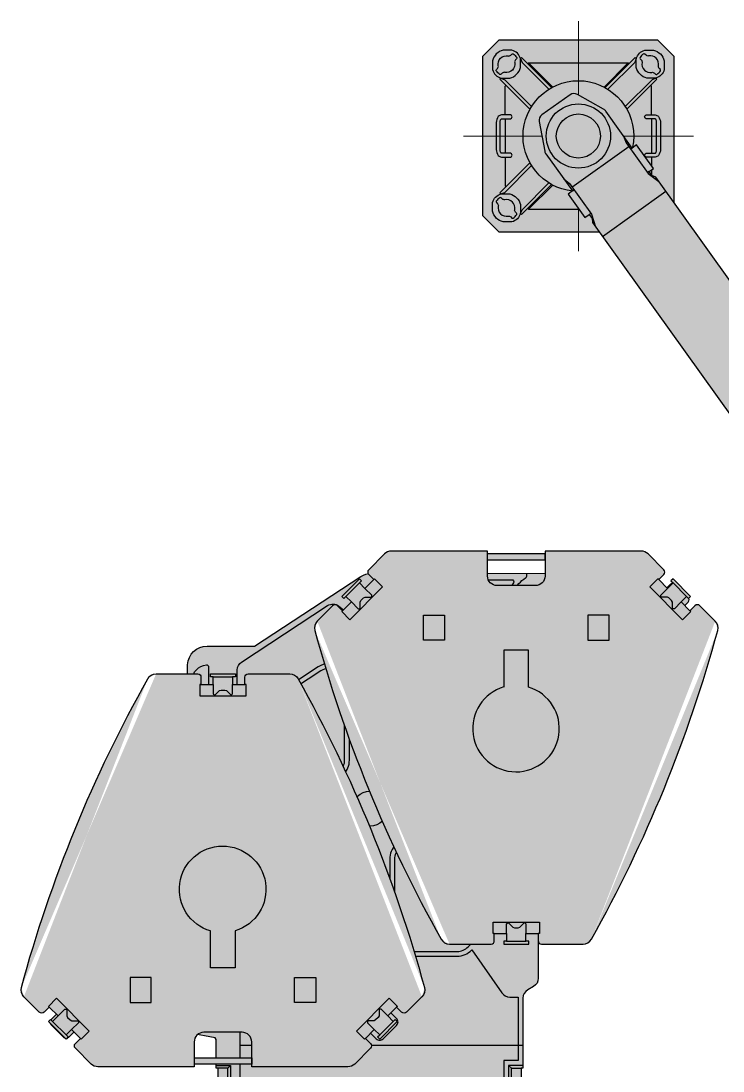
# Model space of a CAD drawing. Header units: millimetres. Extents: x -9400 to 16593, y -27108 to 22430.
# Drawn here: x -8918 to -5257, y -18372 to -12895 of the extents above; entities that cross this region are included whole.
import ezdxf

# ---------------------------------------------------------------- set-up
doc = ezdxf.new("R2010")
doc.units = ezdxf.units.MM
doc.set_wipeout_variables(frame=1)
doc.layers.add('Техника LTM 11200-9.1', color=250, linetype='Continuous')
doc.layers.add('Техника LTM 11200-9.1 Штрих', color=7, linetype='Continuous', true_color=0xffd452)

# ---------------------------------------------------------------- blocks, each defined once
blk = doc.blocks.new('LTM 11200-9.1-20240706.155739')
at = {"color": 0, "linetype": 'ByBlock', "lineweight": -2, "transparency": 16777216}
blk.add_wipeout([(-410, -203), (-390.9, -192), (-365, -192), (-365, -220), (-215, -220), (-215, -192), (22.4, -192), (22.4, -192), (26.2, -191.8), (30, -191.2), (33.7, -190.1), (37.2, -188.7), (37.2, -188.7), (179.8, -122.2), (179.8, -122.2), (188.1, -116.8), (194.5, -109.3), (198.6, -100.3), (200, -90.5), (200, -90.5), (200, 90.5), (200, 90.5), (198.6, 100.3), (194.5, 109.3), (188.1, 116.8), (179.8, 122.2), (179.8, 122.2), (37.2, 188.7), (37.2, 188.7), (33.7, 190.1), (30, 191.2), (26.2, 191.8), (22.4, 192), (22.4, 192), (-215, 192), (-215, 220), (-365, 220), (-365, 192), (-390.9, 192), (-410, 203), (-2913.6, 203), (-2913.6, -203)], dxfattribs=at)
at = {"layer": 'Техника LTM 11200-9.1 Штрих', "true_color": 0xadadad, "transparency": 16777216}
h = blk.add_hatch(color=253, dxfattribs=at)
h.dxf.hatch_style = 1
edge = h.paths.add_edge_path()
edge.add_line((-2913.6, -203), (-410, -203))
edge.add_line((-410, -203), (-390.9, -192))
edge.add_line((-390.9, -192), (-365, -192))
edge.add_line((-365, -192), (-365, -220))
edge.add_line((-365, -220), (-215, -220))
edge.add_line((-215, -220), (-215, -192))
edge.add_line((-215, -192), (22.4, -192))
edge.add_arc((22.4, -157), 35, 269.9994, 294.9994)
edge.add_line((37.2, -188.7), (179.8, -122.2))
edge.add_arc((165, -90.5), 35, 295.0009, 360.0005)
edge.add_line((200, -90.5), (200, 90.5))
edge.add_arc((165, 90.5), 35, 359.9995, 424.9991)
edge.add_line((179.8, 122.2), (37.2, 188.7))
edge.add_arc((22.4, 157), 35, 65.0006, 90.0006)
edge.add_line((22.4, 192), (-215, 192))
edge.add_line((-215, 192), (-215, 220))
edge.add_line((-215, 220), (-365, 220))
edge.add_line((-365, 220), (-365, 192))
edge.add_line((-365, 192), (-390.9, 192))
edge.add_line((-390.9, 192), (-410, 203))
edge.add_line((-410, 203), (-2913.6, 203))
edge.add_line((-2913.6, 203), (-2913.6, -203))
at = {"color": 0, "linetype": 'ByBlock', "lineweight": -2, "transparency": 16777216}
blk.add_lwpolyline([(-2913.6, -203), (-410, -203), (-390.9, -192), (-365, -192), (-365, -220), (-215, -220), (-215, -192), (22.4, -192, 0.109518), (37.2, -188.7), (179.8, -122.2, 0.291471), (200, -90.5), (200, 90.5, 0.291471), (179.8, 122.2), (37.2, 188.7, 0.109518), (22.4, 192), (-215, 192), (-215, 220), (-365, 220), (-365, 192), (-390.9, 192), (-410, 203), (-2913.6, 203)], format="xyb", close=True, dxfattribs=at)
for points in [[(-500.2, 203), (-500.2, -203)], [(-137.4, 192), (-174.7, 182), (-371.4, 182), (-437.1, 203)], [(-365, 192), (-365, 182)], [(-215, 192), (-215, 182)], [(-197, 182), (-197, -182)], [(-137.4, -192), (-174.7, -182), (-371.4, -182), (-437.1, -203)], [(-365, -192), (-365, -182)], [(-215, -192), (-215, -182)]]:
    blk.add_lwpolyline(points, dxfattribs=at)
for radius in [167.6, 115.1]:
    blk.add_circle((0, 0), radius, dxfattribs=at)
blk = doc.blocks.new('LTM 11200-9.1-20240706.17454901')
at = {"color": 0, "linetype": 'ByBlock', "lineweight": -2, "transparency": 16777216}
blk.add_wipeout([(500, -415), (500, 415), (415, 500), (-415, 500), (-500, 415), (-500, -415), (-415, -500), (415, -500)], dxfattribs=at)
at = {"layer": 'Техника LTM 11200-9.1 Штрих', "true_color": 0xadadad, "transparency": 16777216}
h = blk.add_hatch(color=253, dxfattribs=at)
h.dxf.hatch_style = 1
h.paths.add_polyline_path([(415, -500), (500, -415), (500, 415), (415, 500), (-415, 500), (-500, 415), (-500, -415), (-415, -500)])
at = {"color": 0, "linetype": 'ByBlock', "lineweight": 5, "transparency": 16777216}
for points in [[(0, 0), (0, 600)], [(0, 0), (-600, 0)], [(0, 0), (0, -600)], [(0, 0), (600, 0)]]:
    blk.add_lwpolyline(points, dxfattribs=at)
at = {"color": 0, "linetype": 'ByBlock', "lineweight": -2, "transparency": 16777216}
blk.add_lwpolyline([(415, -500), (500, -415), (500, 415), (415, 500), (-415, 500), (-500, 415), (-500, -415), (-415, -500)], close=True, dxfattribs=at)
for points in [[(-346.2, 447.9), (-392.1, 447.9, 0.284278), (-447.9, 392.1), (-447.9, 346.2, 0.257744), (-403.8, 302), (-357.7, 301.9, 0.284262), (-301.9, 357.7), (-301.9, 403.6, 0.258758), (-346.2, 447.9)], [(346.2, 447.9), (392.1, 447.9, -0.284278), (447.9, 392.1), (447.9, 346.2, -0.257744), (403.8, 302), (357.7, 301.9, -0.284262), (301.9, 357.7), (301.9, 403.6, -0.258758), (346.2, 447.9)], [(-427.7, 346.9), (-421.7, 352.9, 0.250491), (-417.6, 366.4, -0.534523), (-366.4, 417.6, 0.250492), (-352.9, 421.7), (-346.9, 427.7, -0.35246), (-340.6, 428.4, -0.108086), (-321.5, 409.2, -0.35246), (-322.1, 402.9), (-328.1, 396.9, 0.250492), (-332.2, 383.4, -0.534522), (-383.4, 332.2, 0.250492), (-396.9, 328.1), (-402.9, 322.1, -0.352462), (-409.2, 321.5, -0.108086), (-428.4, 340.6, -0.35246), (-427.7, 346.9)], [(427.7, 346.9), (421.7, 352.9, -0.250491), (417.6, 366.4, 0.534523), (366.4, 417.6, -0.250492), (352.9, 421.7), (346.9, 427.7, 0.35246), (340.6, 428.4, 0.108086), (321.5, 409.2, 0.35246), (322.1, 402.9), (328.1, 396.9, -0.250492), (332.2, 383.4, 0.534522), (383.4, 332.2, -0.250492), (396.9, 328.1), (402.9, 322.1, 0.352462), (409.2, 321.5, 0.108086), (428.4, 340.6, 0.35246), (427.7, 346.9)], [(-346.2, -447.9), (-392.1, -447.9, -0.284278), (-447.9, -392.1), (-447.9, -346.2, -0.257744), (-403.8, -302), (-357.7, -301.9, -0.284262), (-301.9, -357.7), (-301.9, -403.6, -0.258758), (-346.2, -447.9)], [(-427.7, -346.9), (-421.7, -352.9, -0.250491), (-417.6, -366.4, 0.534523), (-366.4, -417.6, -0.250492), (-352.9, -421.7), (-346.9, -427.7, 0.35246), (-340.6, -428.4, 0.108086), (-321.5, -409.2, 0.35246), (-322.1, -402.9), (-328.1, -396.9, -0.250492), (-332.2, -383.4, 0.534522), (-383.4, -332.2, -0.250492), (-396.9, -328.1), (-402.9, -322.1, 0.352462), (-409.2, -321.5, 0.108086), (-428.4, -340.6, 0.35246), (-427.7, -346.9)], [(346.2, -447.9), (392.1, -447.9, 0.284278), (447.9, -392.1), (447.9, -346.2, 0.257744), (403.8, -302), (357.7, -301.9, 0.284262), (301.9, -357.7), (301.9, -403.6, 0.258758), (346.2, -447.9)], [(427.7, -346.9), (421.7, -352.9, 0.250491), (417.6, -366.4, -0.534523), (366.4, -417.6, 0.250492), (352.9, -421.7), (346.9, -427.7, -0.35246), (340.6, -428.4, -0.108086), (321.5, -409.2, -0.35246), (322.1, -402.9), (328.1, -396.9, 0.250492), (332.2, -383.4, -0.534522), (383.4, -332.2, 0.250492), (396.9, -328.1), (402.9, -322.1, -0.352462), (409.2, -321.5, -0.108086), (428.4, -340.6, -0.35246), (427.7, -346.9)]]:
    blk.add_lwpolyline(points, format="xyb", dxfattribs=at)
for points in [[(-302, 403.8), (-296.3, 409.4), (-141.4, 254.5)], [(-302, 403.8), (-293.7, 384.2), (-153.3, 243.8)], [(302, 403.8), (296.3, 409.4), (141.4, 254.5)], [(302, 403.8), (293.7, 384.2), (153.3, 243.8)], [(260.2, 381.8), (-260.2, 381.8), (-264.4, 377.6)], [(-260.2, 381.8), (-134, 255.6)], [(260.2, 381.8), (134, 255.6)], [(260.2, 381.8), (264.4, 377.6)], [(-403.8, 302), (-409.4, 296.3), (-254.5, 141.4)], [(-403.8, 302), (-384.2, 293.7), (-243.8, 153.3)], [(403.8, 302), (384.2, 293.7), (243.8, 153.3)], [(403.8, 302), (409.4, 296.3), (254.5, 141.4)], [(-381.8, 109.9), (-381.8, 260.2), (-377.6, 264.4)], [(381.8, 109.9), (381.8, 260.2), (377.6, 264.4)], [(-381.8, -89.9), (-381.8, 89.9)], [(381.8, -89.9), (381.8, 89.9)], [(-403.8, -302), (-409.4, -296.3), (-254.5, -141.4)], [(-403.8, -302), (-384.2, -293.7), (-243.8, -153.3)], [(-381.8, -109.9), (-381.8, -260.2), (-377.6, -264.4)], [(403.8, -302), (384.2, -293.7), (243.8, -153.3)], [(403.8, -302), (409.4, -296.3), (254.5, -141.4)], [(381.8, -109.9), (381.8, -260.2), (377.6, -264.4)], [(-302, -403.8), (-293.7, -384.2), (-153.3, -243.8)], [(-302, -403.8), (-296.3, -409.4), (-141.4, -254.5)], [(-260.2, -381.8), (-134, -255.6)], [(260.2, -381.8), (134, -255.6)], [(302, -403.8), (296.3, -409.4), (141.4, -254.5)], [(302, -403.8), (293.7, -384.2), (153.3, -243.8)], [(260.2, -381.8), (-260.2, -381.8), (-264.4, -377.6)], [(260.2, -381.8), (264.4, -377.6)]]:
    blk.add_lwpolyline(points, dxfattribs=at)
for points in [[(-428.1, 69.9, -0.179418), (-417.5, 101.7, -0.20026), (-400.6, 109.9), (-353.9, 109.9, -0.811831), (-353.9, 89.9), (-400.6, 89.9, 0.167332), (-403.7, 87.2, 0.141332), (-408.1, 69.9), (-408.1, -69.9, 0.141332), (-403.7, -87.2, 0.167332), (-400.6, -89.9), (-353.9, -89.9, -0.811831), (-353.9, -109.9), (-400.6, -109.9, -0.20026), (-417.5, -101.7, -0.179418), (-428.1, -69.9)], [(428.1, 69.9, 0.179418), (417.5, 101.7, 0.20026), (400.6, 109.9), (353.9, 109.9, 0.811831), (353.9, 89.9), (400.6, 89.9, -0.167332), (403.7, 87.2, -0.141332), (408.1, 69.9), (408.1, -69.9, -0.141332), (403.7, -87.2, -0.167332), (400.6, -89.9), (353.9, -89.9, 0.811831), (353.9, -109.9), (400.6, -109.9, 0.20026), (417.5, -101.7, 0.179418), (428.1, -69.9)]]:
    blk.add_lwpolyline(points, format="xyb", close=True, dxfattribs=at)
for radius in [288.6, 119.4]:
    blk.add_circle((0, 0), radius, dxfattribs=at)
blk = doc.blocks.new('LTM 11200-9.1-20240707.13114600')
at = {"color": 0, "linetype": 'ByBlock', "lineweight": -2, "transparency": 16777216}
blk.add_wipeout([(979, 150), (1011, 150), (1011, -150), (1025, -150), (1025, -652), (1025, -652), (1024, -661.8), (1021.2, -671.1), (1016.6, -679.8), (1010.4, -687.4), (928.1, -769.6), (928.1, -769.6), (922.3, -773.5), (915.4, -774.9), (908.5, -773.5), (902.7, -769.6), (876.5, -743.4), (830.5, -789.4), (858.8, -817.7), (869.4, -807.1), (880, -817.7), (788.1, -909.6), (777.5, -899), (788.1, -888.4), (759.8, -860.1), (713.9, -906.1), (740, -932.2), (740, -932.2), (743.9, -938.1), (745.3, -944.9), (743.9, -951.8), (740, -957.7), (659.6, -1038.1), (659.6, -1038.1), (649.2, -1046.1), (637.1, -1051.1), (624.1, -1052.7), (611.1, -1051), (611.1, -1051), (337.9, -970.7), (68.1, -879.6), (-197.8, -777.7), (-459.4, -665.2), (-716.3, -542.3), (-968.1, -409.3), (-999.5, -391.8), (-999.5, -391.8), (-1010, -383.9), (-1018.1, -373.4), (-1023.3, -361.3), (-1025, -348.2), (-1025, -348.2), (-1025, -131), (-1025, -131), (-1023.6, -124.4), (-1019.6, -119), (-1013.7, -115.7), (-1007, -115), (-1007, -115), (-970, -115), (-970, -50), (-1010, -50), (-1010, -65), (-1025, -65), (-1025, 0), (-1025, 65), (-1010, 65), (-1010, 50), (-970, 50), (-970, 115), (-1007, 115), (-1007, 115), (-1013.7, 115.7), (-1019.6, 119), (-1023.6, 124.4), (-1025, 131), (-1025, 131), (-1025, 348.2), (-1025, 348.2), (-1023.3, 361.3), (-1018.1, 373.4), (-1010, 383.9), (-999.5, 391.8), (-999.5, 391.8), (-999.5, 391.8), (-748.4, 526.1), (-492.1, 650.3), (-231, 764.1), (34.4, 867.3), (303.7, 959.8), (576.5, 1041.5), (611.1, 1051), (611.1, 1051), (624.1, 1052.7), (637.1, 1051.1), (649.2, 1046.1), (659.6, 1038.1), (740, 957.7), (740, 957.7), (743.9, 951.8), (745.3, 944.9), (743.9, 938.1), (740, 932.2), (713.9, 906.1), (759.8, 860.1), (788.1, 888.4), (777.5, 899), (788.1, 909.6), (880, 817.7), (869.4, 807.1), (858.8, 817.7), (830.5, 789.4), (876.5, 743.4), (902.7, 769.6), (902.7, 769.6), (908.5, 773.5), (915.4, 774.9), (922.3, 773.5), (928.1, 769.6), (1010.4, 687.4), (1010.4, 687.4), (1016.6, 679.8), (1021.2, 671.1), (1024, 661.8), (1025, 652), (1025, 150), (895, 150), (895, 150), (875.9, 146.2), (859.6, 135.4), (848.8, 119.1), (845, 100), (845, 100), (845, -100), (845, -100), (848.8, -119.1), (859.6, -135.4), (875.9, -146.2), (895, -150), (979, -150)], dxfattribs=at)
at = {"layer": 'Техника LTM 11200-9.1 Штрих', "true_color": 0xadadad, "transparency": 16777216}
h = blk.add_hatch(color=253, dxfattribs=at)
h.dxf.hatch_style = 1
edge = h.paths.add_edge_path()
edge.add_line((979, -150), (979, 150))
edge.add_line((979, 150), (1011, 150))
edge.add_line((1011, 150), (1011, -150))
edge.add_line((1011, -150), (1025, -150))
edge.add_line((1025, -150), (1025, -652))
edge.add_arc((975, -652), 50, -45, 0, ccw=False)
edge.add_line((1010.4, -687.4), (928.1, -769.6))
edge.add_arc((915.4, -756.9), 18, 225, 315, ccw=False)
edge.add_line((902.7, -769.6), (876.5, -743.4))
edge.add_line((876.5, -743.4), (830.5, -789.4))
edge.add_line((830.5, -789.4), (858.8, -817.7))
edge.add_line((858.8, -817.7), (869.4, -807.1))
edge.add_line((869.4, -807.1), (880, -817.7))
edge.add_line((880, -817.7), (788.1, -909.6))
edge.add_line((788.1, -909.6), (777.5, -899))
edge.add_line((777.5, -899), (788.1, -888.4))
edge.add_line((788.1, -888.4), (759.8, -860.1))
edge.add_line((759.8, -860.1), (713.9, -906.1))
edge.add_line((713.9, -906.1), (740, -932.2))
edge.add_arc((727.3, -944.9), 18, -45, 45, ccw=False)
edge.add_line((740, -957.7), (659.6, -1038.1))
edge.add_arc((624.3, -1002.7), 50, 254.7806, 315, ccw=False)
edge.add_arc((2475, 5800), 7100, 240.70142, 254.78062, ccw=False)
edge.add_arc((-975, -348.2), 50, 180, 240.7014, ccw=False)
edge.add_line((-1025, -348.2), (-1025, -131))
edge.add_arc((-1008.8, -131.1), 16.2, 83.5251, 179.742, ccw=False)
edge.add_line((-1007, -115), (-970, -115))
edge.add_line((-970, -115), (-970, -50))
edge.add_line((-970, -50), (-1010, -50))
edge.add_line((-1010, -50), (-1010, -65))
edge.add_line((-1010, -65), (-1025, -65))
edge.add_line((-1025, -65), (-1025, 0))
edge.add_line((-1025, 0), (-1025, 65))
edge.add_line((-1025, 65), (-1010, 65))
edge.add_line((-1010, 65), (-1010, 50))
edge.add_line((-1010, 50), (-970, 50))
edge.add_line((-970, 50), (-970, 115))
edge.add_line((-970, 115), (-1007, 115))
edge.add_arc((-1008.8, 131.1), 16.2, 180.258, 276.4749, ccw=False)
edge.add_line((-1025, 131), (-1025, 348.2))
edge.add_arc((-975, 348.2), 50, 119.2986, 180, ccw=False)
edge.add_arc((2475, -5800), 7100, 105.21938, 119.29858, ccw=False)
edge.add_arc((624.3, 1002.7), 50, 45, 105.2194, ccw=False)
edge.add_line((659.6, 1038.1), (740, 957.7))
edge.add_arc((727.3, 944.9), 18, -45, 45, ccw=False)
edge.add_line((740, 932.2), (713.9, 906.1))
edge.add_line((713.9, 906.1), (759.8, 860.1))
edge.add_line((759.8, 860.1), (788.1, 888.4))
edge.add_line((788.1, 888.4), (777.5, 899))
edge.add_line((777.5, 899), (788.1, 909.6))
edge.add_line((788.1, 909.6), (880, 817.7))
edge.add_line((880, 817.7), (869.4, 807.1))
edge.add_line((869.4, 807.1), (858.8, 817.7))
edge.add_line((858.8, 817.7), (830.5, 789.4))
edge.add_line((830.5, 789.4), (876.5, 743.4))
edge.add_line((876.5, 743.4), (902.7, 769.6))
edge.add_arc((915.4, 756.9), 18, 45, 135, ccw=False)
edge.add_line((928.1, 769.6), (1010.4, 687.4))
edge.add_arc((975, 652), 50, 0, 45, ccw=False)
edge.add_line((1025, 652), (1025, 150))
edge.add_line((1025, 150), (895, 150))
edge.add_arc((895, 100), 50, 90, 180)
edge.add_line((845, 100), (845, -100))
edge.add_arc((895, -100), 50, 180, 270)
edge.add_line((895, -150), (979, -150))
at = {"color": 0, "linetype": 'ByBlock', "lineweight": -2, "transparency": 16777216}
for points in [[(979, -150), (979, 150), (1011, 150), (1011, -150), (1025, -150), (1025, -652, -0.198912), (1010.4, -687.4), (928.1, -769.6, -0.414214), (902.7, -769.6), (876.5, -743.4), (830.5, -789.4), (858.8, -817.7), (869.4, -807.1), (880, -817.7), (788.1, -909.6), (777.5, -899), (788.1, -888.4), (759.8, -860.1), (713.9, -906.1), (740, -932.2, -0.414214), (740, -957.7), (659.6, -1038.1, -0.268975), (611.1, -1051, -0.06151), (-999.5, -391.8, -0.271232), (-1025, -348.2), (-1025, -131, -0.446363), (-1007, -115), (-970, -115), (-970, -50), (-1010, -50), (-1010, -65), (-1025, -65), (-1025, 0), (-1025, 65), (-1010, 65), (-1010, 50), (-970, 50), (-970, 115), (-1007, 115, -0.446363), (-1025, 131), (-1025, 348.2, -0.271232), (-999.5, 391.8, -0.06151), (611.1, 1051, -0.268975), (659.6, 1038.1), (740, 957.7, -0.414214), (740, 932.2), (713.9, 906.1), (759.8, 860.1), (788.1, 888.4), (777.5, 899), (788.1, 909.6), (880, 817.7), (869.4, 807.1), (858.8, 817.7), (830.5, 789.4), (876.5, 743.4), (902.7, 769.6, -0.414214), (928.1, 769.6), (1010.4, 687.4, -0.198912), (1025, 652), (1025, 150), (895, 150, 0.414214), (845, 100), (845, -100, 0.414214), (895, -150), (979, -150)], [(316.5, -64, -6.914914), (315.7, 64), (509, 64), (509, -64), (315.7, -64)]]:
    blk.add_lwpolyline(points, format="xyb", dxfattribs=at)
for points in [[(876.5, 743.4), (880.8, 739.2), (838.3, 696.8), (667.2, 867.9), (709.6, 910.3), (713.9, 906.1)], [(788.1, 888.4), (858.8, 817.7)], [(759.8, 860.1), (724.5, 824.7), (724.5, 814.4), (759, 814.4), (767.2, 810.3), (780.8, 796.7), (784.8, 788.6), (784.8, 754), (795.2, 754), (830.5, 789.4)], [(-970, -115), (-970, -121), (-910, -121), (-910, 121), (-970, 121), (-970, 115)], [(-1010, -50), (-1010, 50)], [(-970, -50), (-920, -50), (-912.7, -42.7), (-937.1, -18.2), (-940, -9.6), (-940, 9.6), (-937.1, 18.2), (-912.7, 42.7), (-920, 50), (-970, 50)], [(979, -150), (1011, -150)], [(876.5, -743.4), (880.8, -739.2), (838.3, -696.8), (667.2, -867.9), (709.6, -910.3), (713.9, -906.1)], [(759.8, -860.1), (724.5, -824.7), (724.5, -814.4), (759, -814.4), (767.2, -810.3), (780.8, -796.7), (784.8, -788.6), (784.8, -754), (795.2, -754), (830.5, -789.4)], [(788.1, -888.4), (858.8, -817.7)]]:
    blk.add_lwpolyline(points, dxfattribs=at)
for points in [[(560, 484), (690, 484), (690, 374), (560, 374)], [(560, 484), (690, 484), (690, 374), (560, 374)], [(560, -484), (690, -484), (690, -374), (560, -374)]]:
    blk.add_lwpolyline(points, close=True, dxfattribs=at)
blk = doc.blocks.new('LTM 11200-9.1-20240707.13482500')
at = {"color": 0, "linetype": 'ByBlock', "lineweight": -2, "transparency": 16777216}
blk.add_wipeout([(830, -945.5), (830, -945), (836, -945), (836, -944), (831.6, -944), (831.6, -920), (858.5, -920), (858.5, -944), (854, -944), (854, -945), (857.5, -945), (860, -947.5), (860, -1032.5), (857.5, -1035), (854, -1035), (854, -1036), (858.5, -1036), (858.5, -1060), (831.6, -1060), (831.6, -1036), (836, -1036), (836, -1035), (830, -1035), (830, -1034.4), (800, -1034.4), (800, -1517.5), (790, -1517.5), (790, -1642.5), (800, -1642.5), (800, -1787.2), (800.4, -1793.1), (804.9, -1802), (935, -1824.9), (987.3, -1972.1), (896, -2063.4), (995.3, -2311.7), (1000, -2331.7), (1000, -2531.1), (1000, -2531.1), (999.1, -2540.8), (996.2, -2550.2), (991.6, -2558.8), (985.4, -2566.4), (985.4, -2566.4), (964.7, -2587.1), (964.7, -2587.1), (957.3, -2596.5), (952.3, -2607.3), (949.8, -2618.9), (950, -2630.8), (950, -2758.1), (950, -2758.1), (951.2, -2767.4), (949.3, -2776.7), (944.6, -2784.8), (937.5, -2791), (937.5, -2791), (882.5, -2822.8), (882.5, -2822.8), (877.3, -2826.7), (873.4, -2831.9), (870.9, -2837.9), (870, -2844.4), (870, -2887.1), (870, -2887.1), (875, -2901.7), (887.5, -2910.7), (902.9, -2910.8), (915.5, -2902), (920.7, -2887.5), (920.4, -2883.3), (920.4, -2883.3), (926.4, -2874.5), (936.6, -2871.8), (946.1, -2876.6), (950, -2886.5), (950, -2886.5), (950, -3102.7), (950, -3102.7), (945.5, -3113.4), (934.7, -3117.7), (924.1, -3113), (920, -3102.1), (920, -3102.1), (915.3, -3087.6), (903, -3078.5), (887.7, -3078.3), (875.1, -3087.1), (870, -3101.5), (870, -3102.1), (870, -3146.4), (870, -3146.4), (870.8, -3153), (873.2, -3159.2), (877.2, -3164.5), (882.5, -3168.6), (937.5, -3200.3), (937.5, -3200.3), (942.7, -3204.3), (946.7, -3209.5), (949.2, -3215.5), (950, -3222), (950, -3668.2), (949.7, -3747.1), (949.7, -3747.1), (943.1, -3777.8), (927.5, -3805.1), (904.5, -3826.5), (876.2, -3840), (847.4, -3844.3), (599.4, -3844.3), (45, -4207.7), (45, -4207.7), (32.3, -4214.8), (18.8, -4219.9), (4.6, -4223.1), (-9.9, -4224.1), (-9.9, -4224.1), (-923.1, -4222.9), (-923.1, -4222.9), (-936, -4221.2), (-948.1, -4216.2), (-958.4, -4208.3), (-966.4, -4197.9), (-966.4, -4197.9), (-976.8, -4179.8), (-976.8, -4179.8), (-978.7, -4174), (-979, -4167.9), (-977.8, -4162), (-975.1, -4156.5), (-975.1, -4156.5), (-975.1, -4156.5), (-972.8, -4152.6), (-971.7, -4148.1), (-972, -4143.6), (-973.6, -4139.3), (-973.6, -4139.3), (-973.6, -4139.3), (-990.8, -4112.6), (-999.3, -4081.9), (-998.2, -4050.1), (-987.8, -4020.1), (-970.7, -3996.3), (-854, -3953.3), (-854, -3953.3), (-849.1, -3947.8), (-845.7, -3941.2), (-844.2, -3934), (-844.6, -3926.6), (-844.6, -3926.6), (-880, -3729.6), (-880, -3102.1), (-880, -3102.1), (-884.7, -3087.6), (-897, -3078.5), (-912.3, -3078.3), (-924.9, -3087.1), (-930, -3101.5), (-930, -3102.1), (-930, -3102.1), (-934.1, -3113), (-944.7, -3117.7), (-955.5, -3113.4), (-960, -3102.7), (-960, -2886.5), (-960, -2886.5), (-955.5, -2875.8), (-944.7, -2871.6), (-934.1, -2876.2), (-930, -2887), (-930, -2887), (-925.2, -2901.6), (-912.8, -2910.5), (-897.5, -2910.6), (-885, -2901.8), (-880, -2887.3), (-880, -2887.1), (-880, -2112.1), (-880, -2112.1), (-878.3, -2099.1), (-873.3, -2087.1), (-865.3, -2076.7), (-855, -2068.8), (-855, -2068.8), (-825, -2051.5), (-825, -2051.5), (-814.6, -2043.6), (-806.7, -2033.2), (-801.7, -2021.2), (-800, -2008.2), (-800, -2008.2), (-800, -1642.5), (-790, -1642.5), (-790, -1517.5), (-800, -1517.5), (-800, -1034.4), (-830, -1034.4), (-830, -1035), (-836, -1035), (-836, -1036), (-831.5, -1036), (-831.5, -1060), (-858.4, -1060), (-858.4, -1036), (-854, -1036), (-854, -1035), (-857.5, -1035), (-860, -1032.5), (-860, -947.5), (-857.5, -945), (-854, -945), (-854, -944), (-858.4, -944), (-858.4, -920), (-831.5, -920), (-831.5, -944), (-836, -944), (-836, -945), (-830, -945), (-830, -945.5), (-800, -945.5), (-800, 945.5), (-830, 945.5), (-830, 945), (-836, 945), (-836, 944), (-831.5, 944), (-831.5, 920), (-858.4, 920), (-858.4, 944), (-854, 944), (-854, 945), (-857.5, 945), (-860, 947.5), (-860, 1032.5), (-857.5, 1035), (-854, 1035), (-854, 1036), (-858.4, 1036), (-858.4, 1060), (-831.5, 1060), (-831.5, 1036), (-836, 1036), (-836, 1035), (-830, 1035), (-830, 1034.4), (-800, 1034.4), (-800, 1517.5), (-790, 1517.5), (-790, 1642.5), (-800, 1642.5), (-800, 2008.2), (-800, 2008.2), (-801.7, 2021.2), (-806.7, 2033.2), (-814.6, 2043.6), (-825, 2051.5), (-825, 2051.5), (-855, 2068.8), (-855, 2068.8), (-865.3, 2076.7), (-873.3, 2087.1), (-878.3, 2099.1), (-880, 2112.1), (-880, 2112.1), (-880, 2887.1), (-880, 2887.1), (-884.9, 2901.6), (-897.3, 2910.6), (-912.6, 2910.6), (-925, 2901.7), (-930, 2887.2), (-930, 2887), (-930, 2887), (-934.1, 2876.2), (-944.7, 2871.6), (-955.5, 2875.8), (-960, 2886.5), (-960, 3102.7), (-960, 3102.7), (-955.5, 3113.4), (-944.7, 3117.7), (-934.1, 3113), (-930, 3102.1), (-930, 3102.1), (-925.3, 3087.6), (-912.9, 3078.5), (-897.6, 3078.3), (-885.1, 3087.1), (-880, 3101.5), (-880, 3102.1), (-880, 3729.6), (-844.6, 3926.6), (-844.6, 3926.6), (-844.2, 3934), (-845.7, 3941.2), (-849.1, 3947.8), (-854, 3953.3), (-854, 3953.3), (-970.7, 3996.3), (-970.7, 3996.3), (-989, 4022.3), (-998.7, 4052.6), (-999, 4084.4), (-989.8, 4114.8), (-973.6, 4139.3), (-973.6, 4139.3), (-972, 4143.6), (-971.7, 4148.1), (-972.8, 4152.6), (-975.1, 4156.5), (-975.1, 4156.5), (-975.1, 4156.5), (-977.8, 4162), (-979, 4167.9), (-978.7, 4174), (-976.8, 4179.8), (-976.8, 4179.8), (-966.4, 4197.9), (-966.4, 4197.9), (-958.4, 4208.3), (-948.1, 4216.2), (-936, 4221.2), (-923.1, 4222.9), (-923.1, 4222.9), (-9.9, 4224.1), (-9.9, 4224.1), (4.6, 4223.1), (18.8, 4219.9), (32.3, 4214.8), (45, 4207.7), (45, 4207.7), (599.4, 3844.3), (847.4, 3844.3), (847.4, 3844.3), (878.4, 3839.3), (906.5, 3825.2), (929, 3803.3), (943.9, 3775.6), (949.7, 3747.1), (950, 3668.2), (950, 3222), (950, 3222), (949.2, 3215.5), (946.7, 3209.5), (942.7, 3204.3), (937.5, 3200.3), (882.5, 3168.6), (882.5, 3168.6), (877.2, 3164.5), (873.2, 3159.2), (870.8, 3153), (870, 3146.4), (870, 3102.1), (870, 3102.1), (874.7, 3087.6), (887.1, 3078.5), (902.4, 3078.3), (914.9, 3087.1), (920, 3101.5), (920, 3102.1), (920, 3102.1), (924.1, 3113), (934.7, 3117.7), (945.5, 3113.4), (950, 3102.7), (950, 2886.5), (950, 2886.5), (946.1, 2876.6), (936.6, 2871.8), (926.4, 2874.5), (920.4, 2883.3), (920.4, 2883.3), (920.4, 2883.3), (917.7, 2898.5), (906.7, 2909.3), (891.5, 2911.7), (877.7, 2904.8), (870.4, 2891.3), (870, 2887.1), (870, 2844.4), (870, 2844.4), (870.9, 2837.9), (873.4, 2831.9), (877.3, 2826.7), (882.5, 2822.8), (937.5, 2791), (937.5, 2791), (944.6, 2784.8), (949.3, 2776.7), (951.2, 2767.4), (950, 2758.1), (950, 2630.8), (950, 2630.8), (949.8, 2618.9), (952.3, 2607.3), (957.3, 2596.5), (964.7, 2587.1), (985.4, 2566.4), (985.4, 2566.4), (991.6, 2558.8), (996.2, 2550.2), (999.1, 2540.8), (1000, 2531.1), (1000, 2531.1), (1000, 2331.7), (995.3, 2311.7), (896, 2063.4), (987.3, 1972.1), (935, 1824.9), (804.9, 1802), (800.4, 1793.1), (800, 1787.2), (800, 1642.5), (790, 1642.5), (790, 1517.5), (800, 1517.5), (800, 1034.4), (830, 1034.4), (830, 1035), (836, 1035), (836, 1036), (831.6, 1036), (831.6, 1060), (858.5, 1060), (858.5, 1036), (854, 1036), (854, 1035), (857.5, 1035), (860, 1032.5), (860, 947.5), (857.5, 945), (854, 945), (854, 944), (858.5, 944), (858.5, 920), (831.6, 920), (831.6, 944), (836, 944), (836, 945), (830, 945), (830, 945.5), (800, 945.5), (800, -945.5)], dxfattribs=at)
at = {"layer": 'Техника LTM 11200-9.1 Штрих', "true_color": 0xadadad, "transparency": 16777216}
h = blk.add_hatch(color=253, dxfattribs=at)
h.dxf.hatch_style = 1
edge = h.paths.add_edge_path()
edge.add_line((800, -945.5), (830, -945.5))
edge.add_line((830, -945.5), (830, -945))
edge.add_line((830, -945), (836, -945))
edge.add_line((836, -945), (836, -944))
edge.add_line((836, -944), (831.6, -944))
edge.add_line((831.6, -944), (831.6, -920))
edge.add_line((831.6, -920), (858.5, -920))
edge.add_line((858.5, -920), (858.5, -944))
edge.add_line((858.5, -944), (854, -944))
edge.add_line((854, -944), (854, -945))
edge.add_line((854, -945), (857.5, -945))
edge.add_line((857.5, -945), (860, -947.5))
edge.add_line((860, -947.5), (860, -1032.5))
edge.add_line((860, -1032.5), (857.5, -1035))
edge.add_line((857.5, -1035), (854, -1035))
edge.add_line((854, -1035), (854, -1036))
edge.add_line((854, -1036), (858.5, -1036))
edge.add_line((858.5, -1036), (858.5, -1060))
edge.add_line((858.5, -1060), (831.6, -1060))
edge.add_line((831.6, -1060), (831.6, -1036))
edge.add_line((831.6, -1036), (836, -1036))
edge.add_line((836, -1036), (836, -1035))
edge.add_line((836, -1035), (830, -1035))
edge.add_line((830, -1035), (830, -1034.4))
edge.add_line((830, -1034.4), (800, -1034.4))
edge.add_line((800, -1034.4), (800, -1517.5))
edge.add_line((800, -1517.5), (790, -1517.5))
edge.add_line((790, -1517.5), (790, -1642.5))
edge.add_line((790, -1642.5), (800, -1642.5))
edge.add_line((800, -1642.5), (800, -1787.2))
edge.add_line((800, -1787.2), (800.4, -1793.1))
edge.add_line((800.4, -1793.1), (804.9, -1802))
edge.add_line((804.9, -1802), (935, -1824.9))
edge.add_line((935, -1824.9), (987.3, -1972.1))
edge.add_line((987.3, -1972.1), (896, -2063.4))
edge.add_line((896, -2063.4), (995.3, -2311.7))
edge.add_line((995.3, -2311.7), (1000, -2331.7))
edge.add_line((1000, -2331.7), (1000, -2531.1))
edge.add_arc((950.1, -2531.1), 50, 314.9782, 359.9971, ccw=False)
edge.add_line((985.4, -2566.4), (964.7, -2587.1))
edge.add_arc((1002.4, -2624), 52.8, 135.5909, 187.3629)
edge.add_line((950, -2630.8), (950, -2758.1))
edge.add_arc((921.9, -2766.3), 29.2, -57.7964, 16.187, ccw=False)
edge.add_line((937.5, -2791), (882.5, -2822.8))
edge.add_arc((895, -2844.4), 25, 119.9762, 179.9936)
edge.add_line((870, -2844.4), (870, -2887.1))
edge.add_arc((895.3, -2886.7), 25.3, 181.0457, 367.5755)
edge.add_arc((935, -2886.7), 15, 0.7242, 166.9307, ccw=False)
edge.add_line((950, -2886.5), (950, -3102.7))
edge.add_arc((935, -3102.7), 15, 177.902, 359.7933, ccw=False)
edge.add_arc((895, -3102.2), 25, 0.1266, 179.8734)
edge.add_line((870, -3102.1), (870, -3146.4))
edge.add_arc((895, -3146.9), 25, 178.747, 240.0101)
edge.add_line((882.5, -3168.6), (937.5, -3200.3))
edge.add_arc((925, -3222), 25, 0.0064, 60.0238, ccw=False)
edge.add_line((950, -3222), (950, -3668.2))
edge.add_line((950, -3668.2), (949.7, -3747.1))
edge.add_arc((846.5, -3741), 103.3, 270.5073, 356.6141, ccw=False)
edge.add_line((847.4, -3844.3), (599.4, -3844.3))
edge.add_line((599.4, -3844.3), (45, -4207.7))
edge.add_arc((-9.9, -4124.1), 100, 269.9988, 303.2435, ccw=False)
edge.add_line((-9.9, -4224.1), (-923.1, -4222.9))
edge.add_arc((-923.1, -4172.9), 50, 210.0238, 270.0064, ccw=False)
edge.add_line((-966.4, -4197.9), (-976.8, -4179.8))
edge.add_arc((-954.9, -4169.7), 24.2, 146.9214, 204.8689, ccw=False)
edge.add_arc((-986.6, -4146.8), 15, 319.9773, 390.0167)
edge.add_arc((-894.1, -4069.4), 105.9, 136.3215, 221.3292, ccw=False)
edge.add_line((-970.7, -3996.3), (-854, -3953.3))
edge.add_arc((-872.1, -3931.9), 28, 310.1578, 370.7407)
edge.add_line((-844.6, -3926.6), (-880, -3729.6))
edge.add_line((-880, -3729.6), (-880, -3102.1))
edge.add_arc((-905, -3102.2), 25, 0.1266, 179.8734)
edge.add_arc((-945, -3102.7), 15, -179.8142, 2.1189, ccw=False)
edge.add_line((-960, -3102.7), (-960, -2886.5))
edge.add_arc((-945, -2886.6), 15, -1.8131, 179.822, ccw=False)
edge.add_arc((-905, -2886.8), 25, 180.5541, 359.2577)
edge.add_line((-880, -2887.1), (-880, -2112.1))
edge.add_arc((-830, -2112.1), 50, 119.9762, 179.9936, ccw=False)
edge.add_line((-855, -2068.8), (-825, -2051.5))
edge.add_arc((-849.9, -2008.2), 50, 299.9762, 359.9936)
edge.add_line((-800, -2008.2), (-800, -1642.5))
edge.add_line((-800, -1642.5), (-790, -1642.5))
edge.add_line((-790, -1642.5), (-790, -1517.5))
edge.add_line((-790, -1517.5), (-800, -1517.5))
edge.add_line((-800, -1517.5), (-800, -1034.4))
edge.add_line((-800, -1034.4), (-830, -1034.4))
edge.add_line((-830, -1034.4), (-830, -1035))
edge.add_line((-830, -1035), (-836, -1035))
edge.add_line((-836, -1035), (-836, -1036))
edge.add_line((-836, -1036), (-831.5, -1036))
edge.add_line((-831.5, -1036), (-831.5, -1060))
edge.add_line((-831.5, -1060), (-858.4, -1060))
edge.add_line((-858.4, -1060), (-858.4, -1036))
edge.add_line((-858.4, -1036), (-854, -1036))
edge.add_line((-854, -1036), (-854, -1035))
edge.add_line((-854, -1035), (-857.5, -1035))
edge.add_line((-857.5, -1035), (-860, -1032.5))
edge.add_line((-860, -1032.5), (-860, -947.5))
edge.add_line((-860, -947.5), (-857.5, -945))
edge.add_line((-857.5, -945), (-854, -945))
edge.add_line((-854, -945), (-854, -944))
edge.add_line((-854, -944), (-858.4, -944))
edge.add_line((-858.4, -944), (-858.4, -920))
edge.add_line((-858.4, -920), (-831.5, -920))
edge.add_line((-831.5, -920), (-831.5, -944))
edge.add_line((-831.5, -944), (-836, -944))
edge.add_line((-836, -944), (-836, -945))
edge.add_line((-836, -945), (-830, -945))
edge.add_line((-830, -945), (-830, -945.5))
edge.add_line((-830, -945.5), (-800, -945.5))
edge.add_line((-800, -945.5), (-800, 945.5))
edge.add_line((-800, 945.5), (-830, 945.5))
edge.add_line((-830, 945.5), (-830, 945))
edge.add_line((-830, 945), (-836, 945))
edge.add_line((-836, 945), (-836, 944))
edge.add_line((-836, 944), (-831.5, 944))
edge.add_line((-831.5, 944), (-831.5, 920))
edge.add_line((-831.5, 920), (-858.4, 920))
edge.add_line((-858.4, 920), (-858.4, 944))
edge.add_line((-858.4, 944), (-854, 944))
edge.add_line((-854, 944), (-854, 945))
edge.add_line((-854, 945), (-857.5, 945))
edge.add_line((-857.5, 945), (-860, 947.5))
edge.add_line((-860, 947.5), (-860, 1032.5))
edge.add_line((-860, 1032.5), (-857.5, 1035))
edge.add_line((-857.5, 1035), (-854, 1035))
edge.add_line((-854, 1035), (-854, 1036))
edge.add_line((-854, 1036), (-858.4, 1036))
edge.add_line((-858.4, 1036), (-858.4, 1060))
edge.add_line((-858.4, 1060), (-831.5, 1060))
edge.add_line((-831.5, 1060), (-831.5, 1036))
edge.add_line((-831.5, 1036), (-836, 1036))
edge.add_line((-836, 1036), (-836, 1035))
edge.add_line((-836, 1035), (-830, 1035))
edge.add_line((-830, 1035), (-830, 1034.4))
edge.add_line((-830, 1034.4), (-800, 1034.4))
edge.add_line((-800, 1034.4), (-800, 1517.5))
edge.add_line((-800, 1517.5), (-790, 1517.5))
edge.add_line((-790, 1517.5), (-790, 1642.5))
edge.add_line((-790, 1642.5), (-800, 1642.5))
edge.add_line((-800, 1642.5), (-800, 2008.2))
edge.add_arc((-849.9, 2008.2), 50, 0.0064, 60.0238)
edge.add_line((-825, 2051.5), (-855, 2068.8))
edge.add_arc((-830, 2112.1), 50, 180.0064, 240.0238, ccw=False)
edge.add_line((-880, 2112.1), (-880, 2887.1))
edge.add_arc((-905, 2886.8), 25, 0.7423, 179.4459)
edge.add_arc((-945, 2886.6), 15, -179.822, 1.8131, ccw=False)
edge.add_line((-960, 2886.5), (-960, 3102.7))
edge.add_arc((-945, 3102.7), 15, -2.1189, 179.8142, ccw=False)
edge.add_arc((-905, 3102.2), 25, 180.1266, 359.8734)
edge.add_line((-880, 3102.1), (-880, 3729.6))
edge.add_line((-880, 3729.6), (-844.6, 3926.6))
edge.add_arc((-872.1, 3931.9), 28, 349.2593, 409.8422)
edge.add_line((-854, 3953.3), (-970.7, 3996.3))
edge.add_arc((-894.1, 4069.4), 105.9, 138.6708, 223.6785, ccw=False)
edge.add_arc((-986.6, 4146.8), 15, 329.9833, 400.0227)
edge.add_arc((-954.9, 4169.7), 24.2, 155.1311, 213.0786, ccw=False)
edge.add_line((-976.8, 4179.8), (-966.4, 4197.9))
edge.add_arc((-923.1, 4172.9), 50, 89.9936, 149.9762, ccw=False)
edge.add_line((-923.1, 4222.9), (-9.9, 4224.1))
edge.add_arc((-9.9, 4124.1), 100, 56.7565, 90.0012, ccw=False)
edge.add_line((45, 4207.7), (599.4, 3844.3))
edge.add_line((599.4, 3844.3), (847.4, 3844.3))
edge.add_arc((846.5, 3741), 103.3, 3.3859, 89.4927, ccw=False)
edge.add_line((949.7, 3747.1), (950, 3668.2))
edge.add_line((950, 3668.2), (950, 3222))
edge.add_arc((925, 3222), 25, 299.9762, 359.9936, ccw=False)
edge.add_line((937.5, 3200.3), (882.5, 3168.6))
edge.add_arc((895, 3146.9), 25, 119.9899, 181.253)
edge.add_line((870, 3146.4), (870, 3102.1))
edge.add_arc((895, 3102.2), 25, 180.1266, 359.8734)
edge.add_arc((935, 3102.7), 15, 0.2067, 182.098, ccw=False)
edge.add_line((950, 3102.7), (950, 2886.5))
edge.add_arc((935, 2886.7), 15, 193.0693, 359.2758, ccw=False)
edge.add_arc((895.3, 2886.7), 25.3, 352.4245, 538.9543)
edge.add_line((870, 2887.1), (870, 2844.4))
edge.add_arc((895, 2844.4), 25, 180.0064, 240.0238)
edge.add_line((882.5, 2822.8), (937.5, 2791))
edge.add_arc((921.9, 2766.3), 29.2, -16.187, 57.7964, ccw=False)
edge.add_line((950, 2758.1), (950, 2630.8))
edge.add_arc((1002.4, 2624), 52.8, 172.6371, 224.4091)
edge.add_line((964.7, 2587.1), (985.4, 2566.4))
edge.add_arc((950.1, 2531.1), 50, 0.0029, 45.0218, ccw=False)
edge.add_line((1000, 2531.1), (1000, 2331.7))
edge.add_line((1000, 2331.7), (995.3, 2311.7))
edge.add_line((995.3, 2311.7), (896, 2063.4))
edge.add_line((896, 2063.4), (987.3, 1972.1))
edge.add_arc((898.8, 1920.7), 102.4, -69.2637, 30.1249, ccw=False)
edge.add_line((935, 1824.9), (804.9, 1802))
edge.add_line((804.9, 1802), (800.4, 1793.1))
edge.add_line((800.4, 1793.1), (800, 1787.2))
edge.add_line((800, 1787.2), (800, 1642.5))
edge.add_line((800, 1642.5), (790, 1642.5))
edge.add_line((790, 1642.5), (790, 1517.5))
edge.add_line((790, 1517.5), (800, 1517.5))
edge.add_line((800, 1517.5), (800, 1034.4))
edge.add_line((800, 1034.4), (830, 1034.4))
edge.add_line((830, 1034.4), (830, 1035))
edge.add_line((830, 1035), (836, 1035))
edge.add_line((836, 1035), (836, 1036))
edge.add_line((836, 1036), (831.6, 1036))
edge.add_line((831.6, 1036), (831.6, 1060))
edge.add_line((831.6, 1060), (858.5, 1060))
edge.add_line((858.5, 1060), (858.5, 1036))
edge.add_line((858.5, 1036), (854, 1036))
edge.add_line((854, 1036), (854, 1035))
edge.add_line((854, 1035), (857.5, 1035))
edge.add_line((857.5, 1035), (860, 1032.5))
edge.add_line((860, 1032.5), (860, 947.5))
edge.add_line((860, 947.5), (857.5, 945))
edge.add_line((857.5, 945), (854, 945))
edge.add_line((854, 945), (854, 944))
edge.add_line((854, 944), (858.5, 944))
edge.add_line((858.5, 944), (858.5, 920))
edge.add_line((858.5, 920), (831.6, 920))
edge.add_line((831.6, 920), (831.6, 944))
edge.add_line((831.6, 944), (836, 944))
edge.add_line((836, 944), (836, 945))
edge.add_line((836, 945), (830, 945))
edge.add_line((830, 945), (830, 945.5))
edge.add_line((830, 945.5), (800, 945.5))
edge.add_line((800, 945.5), (800, -945.5))
at = {"color": 0, "linetype": 'ByBlock', "lineweight": -2, "transparency": 16777216}
for points in [[(790, -1517.5), (790, -1642.5), (800, -1642.5), (800, -1787.2), (800.4, -1793.1), (804.9, -1802), (935, -1824.9), (987.3, -1972.1), (896, -2063.4), (995.3, -2311.7), (1000, -2331.7), (1000, -2531.1, -0.198998), (985.4, -2566.4), (964.7, -2587.1, 0.229821), (950, -2630.8), (950, -2758.1, -0.334515), (937.5, -2791), (882.5, -2822.8, 0.268031), (870, -2844.4), (870, -2887.1, 1.058671), (920.4, -2883.3, -0.886333), (950, -2886.5), (950, -3102.7, -1.016643), (920, -3102.1, 0.997793), (870, -3102.1), (870, -3146.4, 0.273865), (882.5, -3168.6), (937.5, -3200.3, -0.268031), (950, -3222), (950, -3668.2), (949.7, -3747.1, -0.394449), (847.4, -3844.3), (599.4, -3844.3), (45, -4207.7, -0.146084), (-9.9, -4224.1), (-923.1, -4222.9, -0.267868), (-966.4, -4197.9), (-976.8, -4179.8, -0.258373), (-975.1, -4156.5, 0.315488), (-973.6, -4139.3, -0.388918), (-970.7, -3996.3), (-854, -3953.3, 0.270677), (-844.6, -3926.6), (-880, -3729.6), (-880, -3102.1, 0.997793), (-930, -3102.1, -1.017013), (-960, -3102.7), (-960, -2886.5, -1.014372), (-930, -2887, 0.98875), (-880, -2887.1), (-880, -2112.1, -0.268031), (-855, -2068.8), (-825, -2051.5, 0.268031), (-800, -2008.2), (-800, -1642.5), (-790, -1642.5), (-790, -1517.5)], [(675, -1451.5), (675, -1917.1, 0.315364), (730.9, -1996.9), (824.3, -2030.9), (846.9, -2051.6), (904.2, -2174.3, -0.413879), (899.3, -2187.6), (867.6, -2202.4, 0.414407), (833.8, -2295.3), (870, -2373.1, -0.372956), (861, -2404.6), (717.2, -2498.5, 0.973143), (808.8, -2647.4), (902.5, -2593.3, -0.577174), (925, -2606.3), (925, -2714.8, -0.268031), (900, -2758.1), (855, -2784, 0.268031), (830, -2827.3), (830, -3138.3, 0.268031), (855, -3181.5), (900, -3207.5, -0.268031), (925, -3250.8), (925, -3666.8, -0.393317), (850.7, -3746.5, -0.435292), (840, -3736.5), (840, -3496.1, 0.414663), (785, -3441.2), (745, -3441.2, 0.414024), (690, -3496.1), (690, -3719.6, -0.253024), (667.4, -3761.5), (218.8, -4055.5, -0.323502), (160.3, -4052.9), (-65.3, -3873.7, -0.228806), (-105, -3791.5), (-105, -3249.4, 0.198998), (-135.7, -3175.2), (-188.9, -3122.2, 0.198392), (-263.1, -3091.4), (-530, -3091.4, 0.413867), (-635, -3196.3), (-635, -3865.9, 0.514768), (-495.9, -3965.2), (-284.1, -3892.4, -0.635243), (-252.6, -3924.9), (-340.9, -4158.4, -0.311863), (-387.7, -4190.7), (-742.5, -4190.8, -0.610858), (-750.6, -4174.8), (-737.6, -4154.4), (-725.8, -4143.6, 0.676567), (-730.9, -3986), (-812.7, -3956.2), (-839.1, -3806.4), (-794.8, -3798.6, 0.391137), (-738, -3717.6), (-743.3, -3687.6, 0.339436), (-806.2, -3630.1), (-855, -3625.8), (-855, -3498.6), (-765, -3498.6, 1.000809), (-765, -3323.8), (-855, -3323.7), (-855, -3154.7), (-840, -3099.7), (-840, -2757.9), (-855, -2708), (-855, -2543.7), (-765, -2543.7, 0.414213), (-713, -2491.8), (-687, -2351.8), (-635, -2351.8), (-635, -2786.6, 0.414213), (-530, -2891.5), (-263.1, -2891.5, 0.198827), (-188.9, -2860.8), (-135.7, -2807.7, 0.198998), (-105, -2733.5), (-105, -2331.9, 0.413867), (-210, -2226.9), (-456.8, -2227, 0.205265), (-533, -2259.6), (-690.2, -2035.3, 0.244613), (-731.1, -2014), (-775, -2014), (-775, -1682.5), (-700, -1682.5), (-700, -1476.5)], [(105, -2733.5, 0.198998), (135.8, -2807.7), (188.9, -2860.8, 0.198827), (263.2, -2891.5), (540, -2891.5, 0.414213), (645, -2786.6), (645, -2331.9, 0.414449), (540, -2227), (190.4, -2226.9, -0.466332), (175.6, -2209.3), (192.4, -2114.1, 0.175421), (186.5, -2080.5), (104.3, -1937.4), (96.3, -1926.9), (-35, -1795.7, 0.415935), (-70.3, -1795.7), (-141, -1866.3, 0.414466), (-141, -1901.7), (9.1, -2051.7, -0.244885), (23, -2095.8), (-0.4, -2228.2, 0.4143), (40.2, -2286.1), (105, -2297.6), (105, -2733.5)], [(-586.6, -2348.4, 0.198998), (-610, -2405), (-610, -2786.6, 0.414213), (-530, -2866.6), (-263.1, -2866.6, 0.198827), (-206.6, -2843.1), (-153.4, -2790, 0.198998), (-130, -2733.5), (-130, -2331.9, 0.414213), (-210, -2251.9), (-456.8, -2251.9, 0.198827), (-513.4, -2275.4), (-586.6, -2348.4)], [(130, -2733.5, 0.198998), (153.4, -2790), (206.6, -2843.1, 0.198827), (263.2, -2866.6), (540, -2866.6, 0.414213), (620, -2786.6), (620, -2331.9, 0.414213), (540, -2251.9), (211.5, -2251.9, 0.401483), (130, -2331.9), (130, -2733.5)], [(-184, -3831.6), (-504, -3941.6, -0.514768), (-610, -3866), (-610, -3196.4, -0.414213), (-530, -3116.4), (-263.1, -3116.4, -0.198827), (-206.6, -3139.8), (-153.4, -3192.9, -0.198998), (-130, -3249.5), (-130, -3756, -0.320308), (-184, -3831.6)], [(263.2, -3116.4, 0.198827), (206.6, -3139.8), (153.4, -3192.9, 0.198998), (130, -3249.5), (130, -3648.1, 0.596199), (253.9, -3714.9), (583.9, -3498.7, 0.252905), (620, -3431.8), (620, -3196.4, 0.414213), (540, -3116.4), (263.2, -3116.4)], [(-854, -3953.3, 0.329655), (-842.9, -3971.8), (-739.5, -4009.5, -0.734343), (-744.6, -4123.8, 0.224571), (-754.4, -4132.1, -0.14347), (-813.1, -4200.1, 0.254617), (-820, -4212.7), (-820, -4223)]]:
    blk.add_lwpolyline(points, format="xyb", dxfattribs=at)
for points in [[(-800, -1657.5), (-725, -1657.5), (-725, -1502.5), (-800, -1502.5)], [(-790, -1517.5), (-740, -1517.5), (-740, -1642.5), (-790, -1642.5)], [(800, -1657.5), (725, -1657.5), (725, -1502.5), (800, -1502.5)], [(790, -1517.5), (740, -1517.5), (740, -1642.5), (790, -1642.5)], [(-740, -1642.5), (-725, -1657.5)], [(725, -1657.5), (740, -1642.5)], [(-800, -1761.1), (675, -1761.1)], [(-324.3, -4223.7), (-290, -4162.2), (-130, -4162.2), (-95.5, -4224)], [(-290, -4162.2), (-290, -4223.7)], [(-130, -4162.2), (-130, -4224)]]:
    blk.add_lwpolyline(points, dxfattribs=at)
blk.add_lwpolyline([(263.2, -3091.4, 0.198825), (188.9, -3122.2), (135.8, -3175.3, 0.198998), (105.1, -3249.5), (105.1, -3648.1, 0.596199), (267.6, -3735.8), (597.6, -3519.6, 0.252905), (645, -3431.9), (645, -3196.4, 0.414213), (540, -3091.4)], format="xyb", close=True, dxfattribs=at)
for centre, radius in [((-1.9, -2996.4), 91.5), ((-765, -3415.7), 61.8), ((-760, -4067.5), 17.7)]:
    blk.add_circle(centre, radius, dxfattribs=at)
blk = doc.blocks.new('LTM 11200-9.1-20240707.13544200')
at = {"color": 0, "linetype": 'ByBlock', "lineweight": -2, "transparency": 16777216}
blk.add_wipeout([(-81.5, -122.6), (-89.2, -120.3), (-95.2, -115.2), (-98.8, -108.1), (-99.2, -100.1), (-99.2, -100.1), (-89.7, 7.9), (-89.7, 7.9), (-84.3, 31.5), (-73, 52.9), (-56.5, 70.7), (-36, 83.5), (-36, 83.5), (-36, 83.5), (-27.8, 87.4), (-20.6, 93), (-14.8, 100.1), (-10.7, 108.2), (-10.7, 108.2), (57.9, 255.3), (57.9, 255.3), (60.5, 266.5), (58.7, 277.9), (52.7, 287.8), (43.4, 294.6), (43.4, 294.6), (-15.5, 322.1), (-15.5, 322.1), (-22.7, 326.8), (-28.3, 333.4), (-31.7, 341.2), (-32.8, 349.8), (-32.8, 349.8), (-21.6, 380.6), (-21.6, 380.6), (-14.5, 389.8), (-4.4, 395.6), (7, 397.3), (18.3, 394.5), (18.3, 394.5), (77.2, 367.6), (77.2, 367.6), (88.6, 364.8), (100.2, 366.6), (110.2, 372.7), (117.1, 382.1), (164.8, 484.4), (164.8, 484.4), (166.1, 487.8), (166.7, 491.5), (166.5, 495.1), (165.5, 498.7), (165.5, 498.7), (142.5, 561.7), (142.5, 561.7), (139.7, 579.3), (143.8, 596.6), (154.2, 611), (169.4, 620.4), (338.6, 681.9), (338.6, 681.9), (346.3, 683.1), (353.9, 681.2), (360.2, 676.6), (364.2, 669.9), (364.2, 669.9), (395, 585.4), (395, 585.4), (396.4, 577.5), (394.6, 569.6), (389.9, 563), (383, 558.8), (316.5, 534.6), (316.5, 534.6), (313, 532.9), (309.9, 530.5), (307.2, 527.6), (305.3, 524.2), (89, 60.7), (86.3, 25.5), (86.3, 25.5), (90, 1.7), (87.2, -22.1), (78.2, -44.4), (63.6, -63.5), (63.6, -63.5), (-13.8, -140.9), (-13.8, -140.9), (-20.2, -145.3), (-27.7, -146.8), (-35.2, -145.4), (-41.6, -141.2), (-37.8, -133.5), (-37.8, -133.5), (-38, -119), (-47, -107.6), (-61.1, -104), (-74.4, -109.8), (-77.3, -113)], dxfattribs=at)
at = {"layer": 'Техника LTM 11200-9.1 Штрих', "true_color": 0xadadad, "transparency": 16777216}
h = blk.add_hatch(color=253, dxfattribs=at)
h.dxf.hatch_style = 1
edge = h.paths.add_edge_path()
edge.add_arc((-79.7, -103), 19.7, 171.4961, 264.6692, ccw=False)
edge.add_line((-99.2, -100.1), (-89.7, 7.9))
edge.add_arc((2.5, -0.6), 92.6, 114.6079, 174.7048, ccw=False)
edge.add_arc((-49.3, 122.5), 41.2, 288.8672, 339.6883)
edge.add_line((-10.7, 108.2), (57.9, 255.3))
edge.add_arc((30.5, 267.5), 30, 335.9853, 424.5259)
edge.add_line((43.4, 294.6), (-15.5, 322.1))
edge.add_arc((-2.8, 349.3), 30, 179.0283, 245.0166, ccw=False)
edge.add_line((-32.8, 349.8), (-21.6, 380.6))
edge.add_arc((5.6, 366.9), 30.4, 65.319, 153.3241, ccw=False)
edge.add_line((18.3, 394.5), (77.2, 367.6))
edge.add_arc((89.9, 394.8), 30, 245.0077, 334.9689)
edge.add_line((117.1, 382.1), (164.8, 484.4))
edge.add_arc((149.6, 492.3), 17.1, 332.6988, 381.9307)
edge.add_line((165.5, 498.7), (142.5, 561.7))
edge.add_arc((185.1, 577.7), 45.5, 110.1831, 200.576, ccw=False)
edge.add_line((169.4, 620.4), (338.6, 681.9))
edge.add_arc((345.4, 663.1), 20, 20.0292, 109.9975, ccw=False)
edge.add_line((364.2, 669.9), (395, 585.4))
edge.add_arc((375.9, 578), 20.5, -69.5596, 21.2689, ccw=False)
edge.add_line((383, 558.8), (316.5, 534.6))
edge.add_arc((323.4, 515.8), 20, 109.9838, 154.9814)
edge.add_line((305.3, 524.2), (89, 60.7))
edge.add_line((89, 60.7), (86.3, 25.5))
edge.add_arc((0.1, 0.1), 89.9, -45.0226, 16.4155, ccw=False)
edge.add_line((63.6, -63.5), (-13.8, -140.9))
edge.add_arc((-27.9, -127.1), 19.8, 225.8225, 315.385, ccw=False)
edge.add_line((-41.6, -141.2), (-37.8, -133.5))
edge.add_arc((-59.2, -126.5), 22.5, 341.9881, 503.346)
edge.add_line((-77.3, -113), (-81.5, -122.6))
at = {"color": 0, "linetype": 'ByBlock', "lineweight": -2, "transparency": 16777216}
blk.add_lwpolyline([(-81.5, -122.6, -0.430529), (-99.2, -100.1), (-89.7, 7.9, -0.268403), (-36, 83.5, 0.225457), (-10.7, 108.2), (57.9, 255.3, 0.406772), (43.4, 294.6), (-15.5, 322.1, -0.296158), (-32.8, 349.8), (-21.6, 380.6, -0.404052), (18.3, 394.5), (77.2, 367.6, 0.414015), (117.1, 382.1), (164.8, 484.4, 0.218181), (165.5, 498.7), (142.5, 561.7, -0.416223), (169.4, 620.4), (338.6, 681.9, -0.414051), (364.2, 669.9), (395, 585.4, -0.418455), (383, 558.8), (316.5, 534.6, 0.198902), (305.3, 524.2), (89, 60.7), (86.3, 25.5, -0.274686), (63.6, -63.5), (-13.8, -140.9, -0.411979), (-41.6, -141.2), (-37.8, -133.5, 0.849247), (-77.3, -113), (-81.5, -122.6)], format="xyb", dxfattribs=at)
for centre, radius in [((10.5, 353.7), 10.5), ((0, 0), 48.8)]:
    blk.add_circle(centre, radius, dxfattribs=at)
blk = doc.blocks.new('Liebherr LTM 11200-9.1 План')
at = {"color": 0, "linetype": 'ByBlock', "lineweight": -2, "transparency": 16777216}
blk.add_blockref('LTM 11200-9.1-20240706.17454901', (6011, -6505), dxfattribs=at)
at = {"color": 0, "linetype": 'ByBlock', "lineweight": -2, "transparency": 16777216, "rotation": 305.616046603969}
blk.add_blockref('LTM 11200-9.1-20240706.155739', (6011, -6505), dxfattribs=at)
at = {"color": 0, "linetype": 'ByBlock', "lineweight": -2, "transparency": 16777216}
blk.add_blockref('LTM 11200-9.1-20240707.13482500', (7100, 0), dxfattribs=at)
at = {"color": 0, "linetype": 'ByBlock', "lineweight": -2, "transparency": 16777216, "xscale": -1}
for p, rotation in [((8000, -1917.1), 245.1079650089879), ((6200, -4065.8), 64.18200978453767)]:
    blk.add_blockref('LTM 11200-9.1-20240707.13544200', p, dxfattribs=dict(at, rotation=rotation))
at = {"color": 0, "linetype": 'ByBlock', "lineweight": -2, "transparency": 16777216, "xscale": -1, "rotation": 90}
blk.add_blockref('LTM 11200-9.1-20240707.13114600', (6335, -3315), dxfattribs=at)
at = {"color": 0, "linetype": 'ByBlock', "lineweight": -2, "transparency": 16777216, "rotation": 89.99999999999999}
blk.add_blockref('LTM 11200-9.1-20240707.13114600', (7865, -2675), dxfattribs=at)

msp = doc.modelspace()

# ---------------------------------------------------------------- block references
at = {"layer": 'Техника LTM 11200-9.1', "rotation": 180}
msp.add_blockref('Liebherr LTM 11200-9.1 План', (0, -20000), dxfattribs=at)

doc.saveas('drawing.dxf')
